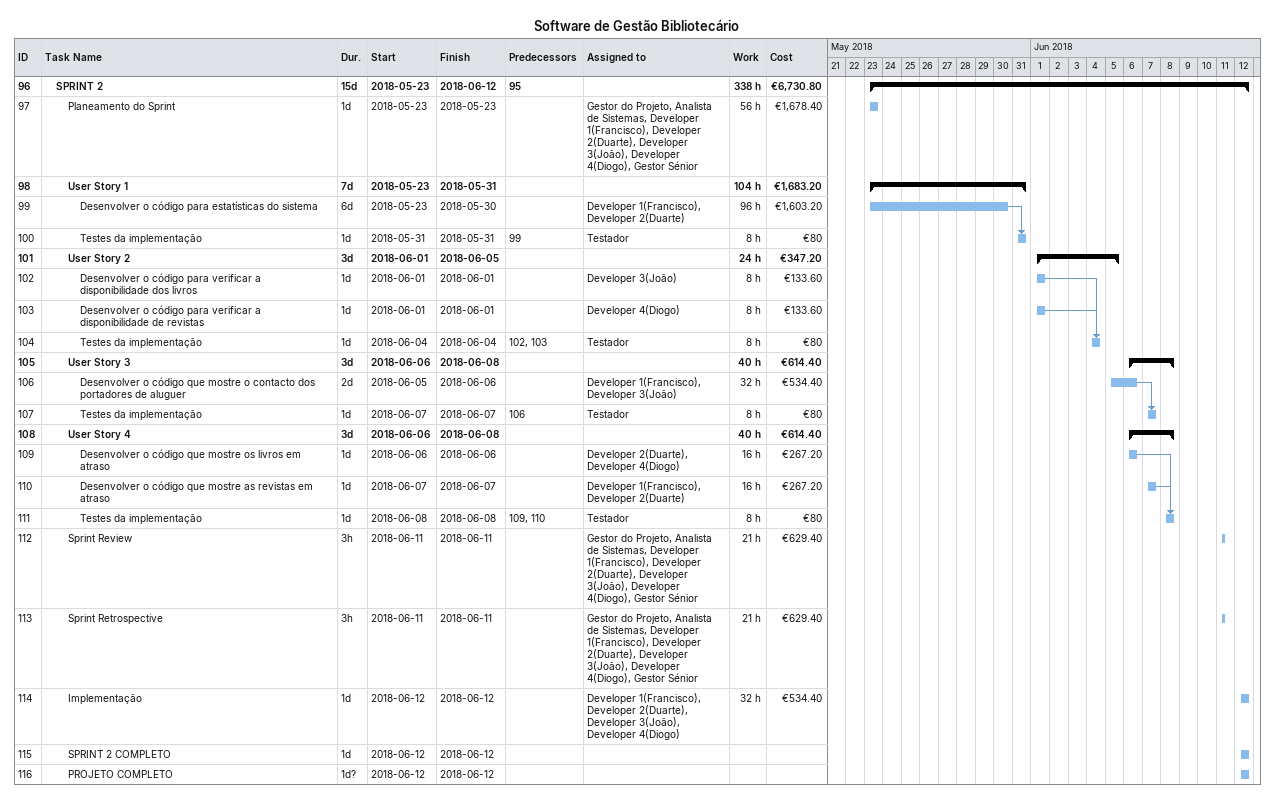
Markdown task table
Software de Gestão Bibliotecário

| ID | Level | Task | Duration | Start | Finish | Predecessors | Resources | Work (h) | Cost (€) |
|---|---|---|---|---|---|---|---|---|---|
| 96 | 2 | **SPRINT 2** | 15d | 2018-05-23 | 2018-06-12 | 95 |  | 338 | 6730.80 |
| 97 | 3 | Planeamento do Sprint | 1d | 2018-05-23 | 2018-05-23 |  | Gestor do Projeto, Analista de Sistemas, Developer 1(Francisco), Developer 2(Duarte), Developer 3(João), Developer 4(Diogo), Gestor Sénior | 56 | 1678.40 |
| 98 | 3 | **User Story 1** | 7d | 2018-05-23 | 2018-05-31 |  |  | 104 | 1683.20 |
| 99 | 4 | Desenvolver o código para estatísticas do sistema | 6d | 2018-05-23 | 2018-05-30 |  | Developer 1(Francisco), Developer 2(Duarte) | 96 | 1603.20 |
| 100 | 4 | Testes da implementação | 1d | 2018-05-31 | 2018-05-31 | 99 | Testador | 8 | 80 |
| 101 | 3 | **User Story 2** | 3d | 2018-06-01 | 2018-06-05 |  |  | 24 | 347.20 |
| 102 | 4 | Desenvolver o código para verificar a disponibilidade dos livros | 1d | 2018-06-01 | 2018-06-01 |  | Developer 3(João) | 8 | 133.60 |
| 103 | 4 | Desenvolver o código para verificar a disponibilidade de revistas | 1d | 2018-06-01 | 2018-06-01 |  | Developer 4(Diogo) | 8 | 133.60 |
| 104 | 4 | Testes da implementação | 1d | 2018-06-04 | 2018-06-04 | 102, 103 | Testador | 8 | 80 |
| 105 | 3 | **User Story 3** | 3d | 2018-06-06 | 2018-06-08 |  |  | 40 | 614.40 |
| 106 | 4 | Desenvolver o código que mostre o contacto dos portadores de aluguer | 2d | 2018-06-05 | 2018-06-06 |  | Developer 1(Francisco), Developer 3(João) | 32 | 534.40 |
| 107 | 4 | Testes da implementação | 1d | 2018-06-07 | 2018-06-07 | 106 | Testador | 8 | 80 |
| 108 | 3 | **User Story 4** | 3d | 2018-06-06 | 2018-06-08 |  |  | 40 | 614.40 |
| 109 | 4 | Desenvolver o código que mostre os livros em atraso | 1d | 2018-06-06 | 2018-06-06 |  | Developer 2(Duarte), Developer 4(Diogo) | 16 | 267.20 |
| 110 | 4 | Desenvolver o código que mostre as revistas em atraso | 1d | 2018-06-07 | 2018-06-07 |  | Developer 1(Francisco), Developer 2(Duarte) | 16 | 267.20 |
| 111 | 4 | Testes da implementação | 1d | 2018-06-08 | 2018-06-08 | 109, 110 | Testador | 8 | 80 |
| 112 | 3 | Sprint Review | 3h | 2018-06-11 | 2018-06-11 |  | Gestor do Projeto, Analista de Sistemas, Developer 1(Francisco), Developer 2(Duarte), Developer 3(João), Developer 4(Diogo), Gestor Sénior | 21 | 629.40 |
| 113 | 3 | Sprint Retrospective | 3h | 2018-06-11 | 2018-06-11 |  | Gestor do Projeto, Analista de Sistemas, Developer 1(Francisco), Developer 2(Duarte), Developer 3(João), Developer 4(Diogo), Gestor Sénior | 21 | 629.40 |
| 114 | 3 | Implementação | 1d | 2018-06-12 | 2018-06-12 |  | Developer 1(Francisco), Developer 2(Duarte), Developer 3(João), Developer 4(Diogo) | 32 | 534.40 |
| 115 | 3 | SPRINT 2 COMPLETO | 1d | 2018-06-12 | 2018-06-12 |  |  |  |  |
| 116 | 3 | PROJETO COMPLETO | 1d? | 2018-06-12 | 2018-06-12 |  |  |  |  |
